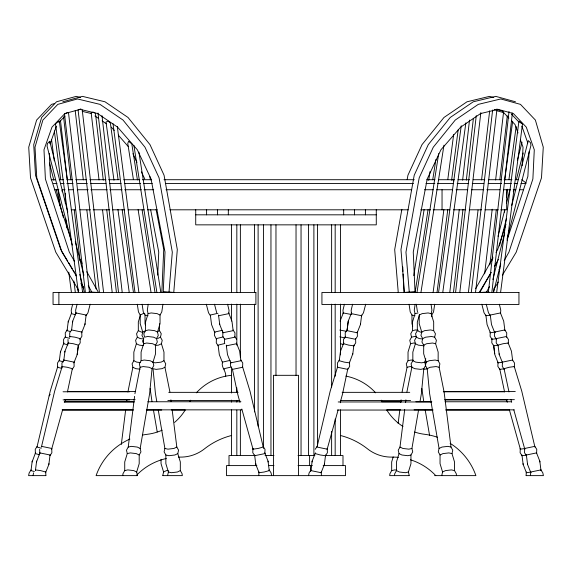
<?xml version="1.0" encoding="UTF-8"?>
<svg xmlns="http://www.w3.org/2000/svg" width="572" height="572" viewBox="0 0 572 572"><rect width="100%" height="100%" fill="white"/><g stroke="black" fill="none" stroke-linecap="round" stroke-linejoin="round"><path stroke-width="0.86" d="M137.309 304.24L138.453 311.919L140.212 315.043L140.204 323.695L142.743 332.046L141.956 335.464L143.715 338.588L142.936 342.006L143.987 343.879M142.128 304.24L143.272 311.919L145.023 315.043L145.023 323.695L145.531 325.368M169.913 391.977L164.943 367.267L165.73 363.849L163.971 360.732L163.971 352.08L161.44 343.729L162.219 340.304L160.467 337.187L161.247 333.769L159.488 330.645L159.495 323.723M161.047 459.33L161.039 463.656L163.578 472.007L162.791 475.425M158.287 410.196L164.886 448.462L164.1 451.88L165.859 455.005L165.859 463.656L168.39 472.007L167.61 475.425M162.82 475.625L182.311 475.625L182.082 473.723L180.323 470.606L180.33 461.954L177.792 453.603L178.578 450.178L176.82 447.061L172.108 409.459M409.066 304.24L410.21 311.919L411.969 315.043L411.962 323.695L412.727 326.197M456.499 475.625L456.27 473.723L454.511 470.606L454.511 461.954L451.98 453.603L452.759 450.178L451.008 447.061L444.094 391.977L439.124 367.267L439.911 363.849L438.152 360.732L438.159 352.08L435.621 343.729L436.407 340.304L434.648 337.187L435.435 333.769L433.676 330.645L433.683 321.993L431.145 313.642L428.085 312.941L422.115 313.642L419.212 315.043L419.204 323.695L421.743 332.046L420.956 335.464L422.715 338.588L421.929 342.006L423.688 345.13L423.68 353.782L426.219 362.133L425.439 365.551L427.191 368.675L429.622 393.672L439.067 448.462L438.288 451.88L440.047 455.005L440.04 463.656L442.578 472.007L441.791 475.425M157.722 275.118L158.737 252.037L150.593 209.409M168.104 292.456L163.242 291.992L165.008 252.037L151.037 178.957L137.316 149.764L117.603 127.141L97.655 113.556L80.18 109.352L64.886 113.556L51.973 127.141L43.987 149.764L45.388 178.957L69.276 252.037L74.46 261.254M522.129 165.751L523.022 147.176L520.356 139.632M529.079 151.594L527.884 176.376L507.014 240.204M222.322 330.294L214.722 332.046L214.479 335.464L216.502 339.289L216.409 338.588L223.151 336.951M216.409 338.588L216.273 342.857L218.182 345.831M230.08 360.381L222.479 362.133C220.928 367.388 226.269 370.942 225.725 376.312M228.771 313.642L228.686 312.941L231.946 321.142L233.154 330.645L223.001 332.747L219.734 324.546L218.525 315.043L218.618 315.744L228.771 313.642L229.022 310.224L227.592 304.247M232.354 368.675L232.439 369.376L242.6 367.267L242.742 362.998L240.826 360.031L240.912 360.732L230.759 362.834L227.492 354.626L226.283 345.13M258.751 475.425L258.994 472.007L259.087 472.708L264.207 472.007L269.24 470.606L269.155 469.905L271.071 472.872L271.643 475.625M263.084 446.36L263.17 447.061L258.136 448.462L253.017 449.163L252.924 448.462L252.788 452.731L254.704 455.705L264.857 453.603L265 449.335L263.084 446.36L249.993 391.126L242.514 366.566L242.6 367.267M506.513 336.486L506.599 337.187L506.742 332.918L504.826 329.944L494.666 332.046L494.53 336.315L496.439 339.289L496.353 338.588L506.513 336.486L508.422 339.453L508.286 343.729L508.201 343.021L503.074 343.729L498.04 345.13L498.126 345.831L496.21 342.857L496.353 338.588M504.197 369.376L504.111 368.675L509.144 367.267L514.271 366.566L514.357 367.267L514.5 362.998L512.583 360.031L502.423 362.133L502.287 366.402L504.197 369.376L508.98 391.92M536.529 452.902L536.615 453.603L536.758 449.335L534.841 446.36L524.681 448.462L524.545 452.731L526.454 455.705L526.369 455.005L536.529 452.902L539.789 461.103L540.998 470.606L540.912 469.905L530.752 472.007L530.509 475.425M526.09 475.425L526.333 472.007L526.426 472.708L530.694 472.122M163.242 291.992L169.012 291.992L172.308 252.166L159.059 177.806L144.981 147.204L123.023 120.056L99.993 104.369L77.492 98.963L57.793 104.369L42.886 120.056L34.999 147.204L36.772 177.806L62.041 252.166L76.312 275.904M162.934 304.24L161.79 311.919L160.031 315.043L160.038 323.695L157.5 332.046L158.287 335.464L156.528 338.588L157.314 342.006L155.555 345.13L155.555 353.782L153.024 362.133L153.804 365.551L152.052 368.675L149.621 393.672L140.169 448.462L140.955 451.88L139.196 455.005L139.203 463.656L136.665 472.007L137.452 475.425M425.797 358.794L424.781 362.133L425.561 365.551L423.802 368.675L421.378 393.672L420.027 401.501M449.785 292.456L459.287 209.359M462.626 180.187L469.512 120.077M453.474 292.456L462.984 209.359M466.323 180.18L473.401 118.304M488.331 292.456L509.037 111.497M491.841 292.456L512.362 113.142L512.011 112.848M455.569 292.456L476.276 115.615M459.795 292.456L480.845 112.605M468.404 292.456L478.056 210.053M481.581 179.93L489.668 110.825M471.285 292.456L492.635 110.038M475.504 292.456L496.989 108.93M484.634 273.859L492.199 209.23M495.617 180.016L503.603 111.84M489.832 264.943L496.274 209.931M499.806 179.758L507.285 115.866M122.744 475.625L122.973 473.723L124.732 470.606L124.725 461.954L127.263 453.603L126.483 450.178L128.235 447.061L134.599 396.346M394.501 475.625L394.73 473.723L396.489 470.606L396.482 461.954L399.02 453.603L398.234 450.178L399.992 447.061L404.711 409.459M34.356 471.542L31.002 470.606L31.088 469.905L29.172 472.872L28.6 475.625L45.889 475.625M32.103 461.954L35.471 452.902L35.385 453.603L39.582 454.769M61.84 368.439L57.643 367.267L57.729 366.566L50.25 391.126L37.159 446.36L37.073 447.061L41.27 448.226M36.522 461.954L39.89 452.902L50.05 455.005L49.957 455.705L51.873 452.731L51.737 448.462L41.577 446.36L41.491 447.061M39.661 449.335L39.804 453.603L39.89 452.902M63.528 361.897L59.331 360.732L59.416 360.031L57.5 362.998L57.643 367.267M60.432 352.08L63.799 343.021L63.714 343.729L67.911 344.895M36.629 461.103L35.414 470.606L35.507 469.905L40.626 470.606L45.667 472.007L45.574 472.708L48.842 464.507L50.05 455.005M48.842 464.507L48.949 463.656M69.598 338.352L65.401 337.187L65.487 336.486L63.578 339.453L63.714 343.729M51.737 448.462L51.644 449.163L62.598 409.888M72.222 369.376L72.308 368.675L67.274 367.267L62.148 366.566L62.062 367.267L61.919 362.998L63.835 360.031L73.995 362.133L74.131 366.402L72.222 369.376L67.432 391.92M70.442 331.581L67.088 330.645L67.174 329.944L65.258 332.918L65.401 337.187M68.19 321.993L71.557 312.941L71.471 313.642L75.668 314.807M63.835 360.031L63.749 360.732L64.958 351.229L68.218 343.021L73.345 343.729L78.378 345.13L77.17 354.626L73.902 362.834L73.995 362.133M64.85 352.08L64.958 351.229M67.989 339.453L68.132 343.729L68.218 343.021M71.593 329.944L69.677 332.918L69.82 337.187L69.906 336.486L75.032 337.187L80.066 338.588L79.973 339.289L81.889 336.315L81.753 332.046L71.593 329.944L71.507 330.645L72.716 321.142L75.976 312.941L86.136 315.043L86.043 315.744L87.959 312.77L90.161 304.232M72.608 321.993L72.716 321.142M75.976 312.941L75.89 313.642L75.64 310.224L77.07 304.247M77.17 354.626L78.378 345.13M81.753 332.046L81.66 332.747L84.928 324.546L86.136 315.043M84.928 324.546L85.035 323.695M121.321 444.437L125.711 409.459M126.698 401.594L126.92 399.842M134.928 393.722L140.111 367.267L139.332 363.849L141.091 360.732L141.084 352.08L143.622 343.729L142.836 340.304M310.946 470.606L312.155 461.103L315.415 452.902L315.329 453.603L320.363 455.005L325.482 455.705L325.575 455.005L324.367 464.507L321.099 472.708L310.946 470.606L311.032 469.905L309.116 472.872L308.544 475.625M312.047 461.954L312.155 461.103M337.587 367.267L337.444 362.998L339.36 360.031L339.275 360.732L344.308 362.133L349.428 362.834L349.521 362.133L349.656 366.402L347.747 369.376L337.587 367.267L337.673 366.566L330.194 391.126L317.017 447.061L327.17 449.163L338.123 409.888M321.099 472.708L321.192 472.007L321.435 475.425M351.794 314.579L343.314 312.941L343.229 313.642L342.978 310.224L344.408 304.247M324.367 464.507L324.474 463.656M327.17 449.163L327.263 448.462L327.398 452.731L325.482 455.705M365.687 304.232L363.485 312.77L361.568 315.744L351.415 313.642L351.501 312.941L348.241 321.142L347.118 329.944L345.202 332.918L345.345 337.187L355.498 339.289L355.591 338.588L355.727 342.857L353.818 345.831L348.691 345.13L343.658 343.729L343.743 343.021L340.483 351.229L339.275 360.732M345.345 337.187L345.431 336.486L343.515 339.453L343.658 343.729M361.568 315.744L361.661 315.043L360.453 324.546L357.185 332.747L347.032 330.645L347.118 329.944M348.241 321.142L347.032 330.645M347.833 368.675L342.406 394.523L340.268 402.209M349.428 362.834L352.802 353.782M353.818 345.831L353.904 345.13L352.695 354.626M357.185 332.747L357.278 332.046L357.414 336.315L355.498 339.289M360.453 324.546L360.56 323.695M398.141 423.452L399.892 409.459M400.772 402.466L401.101 399.842M405.584 402.466L405.913 399.842M31.002 470.606L32.211 461.103M59.331 360.732L60.539 351.229M67.088 330.645L68.297 321.142M433.111 292.456L443.901 209.524M447.797 179.529L453.653 134.534M437.015 292.456L447.819 209.409M451.608 180.251L458.158 129.894M496.66 292.456L518.926 121.228L522.515 123.774L500.579 292.456M438.56 292.456L461.254 125.761M442.764 292.456L465.858 122.837M504.64 180.316L512.691 121.15M493.564 292.456L494.165 288.045M504.497 212.155L504.74 210.389M506.542 197.154L507.621 189.218M508.944 179.508L516.151 126.562M148.205 304.247L147.311 310.224L148.098 313.642L145.56 321.993L145.567 330.645L143.808 333.769L144.594 337.187L147.655 336.486L153.618 337.187L156.528 338.588M415.143 304.247L414.257 310.224L415.043 313.642L412.505 321.993L412.512 330.645L410.753 333.769L411.533 337.187L409.781 340.304L410.56 343.729L408.029 352.08L408.029 360.732L406.27 363.849L407.057 367.267L402.087 391.977M434.691 304.24L433.547 311.919L431.788 315.043L431.788 316.774M49.471 143.043L49.743 141.291L47.469 143.443L47.061 146.067L72.315 245.095M413.785 275.675L424.131 209.459M428.685 180.323L430.065 171.493M415.122 292.456L428.056 209.681M432.732 179.744L435.9 159.488M416.995 292.456L438.688 153.589M420.949 292.456L443.958 145.202M409.209 475.425L408.422 472.007L410.961 463.656L410.953 455.005L412.712 451.88L411.926 448.462L418.525 410.196M401.866 209.338L394.694 249.578L398.248 292.456M407.164 179.594L407.943 175.225L422.022 144.623L443.979 117.467L467.009 101.787L489.51 96.375L493.793 97.547M127.906 391.977L132.876 367.267L132.089 363.849L133.848 360.732L133.841 352.08L136.379 343.729L135.593 340.304L137.351 337.187L136.565 333.769L138.324 330.645L138.317 321.993L140.347 315.315M406.899 391.977L411.869 367.267L411.089 363.849L412.841 360.732L412.841 352.08L415.379 343.729L414.593 340.304L416.352 337.187L415.565 333.769L417.324 330.645L417.317 321.993L419.598 314.478M33.019 475.625L33.591 472.872M431.145 313.642L431.924 310.224L431.038 304.247M41.577 446.36L54.669 391.126L62.148 366.566M491.863 260.496L492.742 257.042M498.026 236.307L504.854 209.531M506.399 203.482L509.924 189.661M517.41 160.296L522.036 142.156M499.463 245.953L506.492 218.404M513.298 191.706L513.735 189.983M516.373 179.651L523.18 152.96M492.835 279.515L504.718 232.926M511.754 205.319L528.256 140.612L530.53 142.757L530.938 145.388L507.114 238.817M493.436 292.456L500.714 263.906M72.651 304.247L71.221 310.224L71.471 313.642M352.595 304.247L351.165 310.224L351.415 313.642M64.736 402.209L65.451 399.649M393.193 456.942L391.67 461.954L391.677 470.606L389.918 473.723L389.689 475.625L409.18 475.625M505.97 224.245L497.726 249.449L496.003 252.517M50.164 143.822L56.378 126.226M340.054 321.142L343.314 312.941M475.704 288.617L492.978 257.893M491.041 272.486L479.815 292.456L488.996 291.992M494.494 266.345L498.384 259.431M486.529 291.992L489.553 286.608M499.056 269.705L499.921 268.168M504.239 260.489L508.987 252.037L532.882 178.957L534.284 149.764L526.29 127.141L513.377 113.556L498.083 109.352L480.609 113.556L460.66 127.141L440.948 149.764L427.227 178.957L413.263 252.037L415.022 291.992L410.167 292.456M479.193 292.456L491.155 272.551M495.302 265.658L496.217 264.128M494.137 288.924L498.276 282.032M502.416 275.139L516.223 252.166L541.498 177.806L543.271 147.204L535.378 120.056L520.477 104.369L500.779 98.963L478.278 104.369L455.24 120.056L433.283 147.204L419.204 177.806L405.963 252.166L409.259 291.992L415.022 291.992M78.292 345.831L80.202 342.857L80.066 338.588M37.159 446.36L35.242 449.335L35.385 453.603M315.186 449.335L317.102 446.36M49.128 395.874L50.179 394.437M59.431 121.965L64.965 116.145M58.265 122.136L59.309 121.15L82.633 292.456M140.212 315.043L143.114 313.642L144.823 313.442M142.743 332.046L145.653 330.645M157.314 331.696L159.488 330.645M157.557 338.588L160.467 337.187M161.44 343.729L158.53 345.13L155.119 345.531M163.971 360.732L161.061 362.133L155.098 362.834L152.803 362.305M164.943 367.267L162.033 368.675L156.07 369.376L153.01 368.675L155.441 393.672L156.785 401.501M176.82 447.061L173.917 448.462L167.946 449.163L164.886 448.462M421.743 332.046L424.646 330.645L430.616 329.944L433.676 330.645M177.792 453.603L174.889 455.005L168.919 455.705L165.859 455.005M422.715 338.588L425.618 337.187L431.588 336.486L434.648 337.187M423.688 345.13L426.598 343.729L432.561 343.021L435.621 343.729M163.578 472.007L166.481 470.606L168.189 470.406M180.323 470.606L177.42 472.007L171.45 472.708L168.39 472.007M426.219 362.133L429.129 360.732L435.092 360.031L438.152 360.732M427.191 368.675L430.101 367.267L436.064 366.566L439.124 367.267M439.067 448.462L441.977 447.061L447.947 446.36L451.008 447.061M440.047 455.005L442.95 453.603L448.92 452.902L451.98 453.603M442.578 472.007L445.481 470.606L451.451 469.905L454.511 470.606M59.309 121.15L57.565 121.958L55.484 123.917L78.436 292.456M67.296 112.605L64.507 114.093L85.385 292.456M80.917 108.93L78.071 109.924L99.435 292.456M236.529 343.729L226.369 345.831M54.097 103.668L51.523 104.369L36.622 120.056L28.729 147.204L30.502 177.806L55.777 252.166L78.786 290.454M62.791 101.787L82.49 96.375L104.991 101.787L128.021 117.467L149.978 144.623L164.057 175.225L177.306 249.578L173.752 292.456L169.012 291.992M93.265 112.033L91.155 112.605L99.035 179.937M148.098 313.642L151.158 312.941L157.128 313.642L160.031 315.043M145.567 330.645L148.627 329.944L154.597 330.645L157.5 332.046M143.622 343.729L146.682 343.021L152.645 343.729L155.555 345.13M141.091 360.732L144.151 360.031L150.114 360.732L153.024 362.133M140.111 367.267L143.179 366.566L149.142 367.267L152.052 368.675M415.043 313.642L418.103 312.941M412.512 330.645L415.572 329.944L418.125 330.244M411.533 337.187L414.593 336.486L416.302 336.686M410.56 343.729L413.62 343.021L415.329 343.229M408.029 360.732L411.089 360.031L413.649 360.331M424.781 362.133L421.721 362.834L415.751 362.133L412.841 360.732M407.057 367.267L410.117 366.566L411.826 366.766M423.802 368.675L420.742 369.376L414.779 368.675L411.869 367.267M128.235 447.061L131.295 446.36L137.266 447.061L140.169 448.462M127.263 453.603L130.323 452.902L136.293 453.603L139.196 455.005M124.732 470.606L127.792 469.905L133.762 470.606L136.665 472.007M411.926 448.462L408.866 449.163L402.902 448.462L399.992 447.061M410.953 455.005L407.893 455.705L401.923 455.005L399.02 453.603M391.677 470.606L394.737 469.905L396.439 470.105M408.422 472.007L405.362 472.708L399.392 472.007L396.489 470.606M217.939 313.292L210.339 315.043L211.547 324.546L214.815 332.747L214.722 332.046M223.001 332.747L222.908 332.046L222.773 336.315L224.689 339.289L234.842 337.187L234.985 332.918L233.069 329.944M224.839 343.493L218.096 345.13L219.305 354.626L222.572 362.834L222.479 362.133M504.912 330.645L503.703 321.142L500.443 312.941L490.283 315.043L491.491 324.546L494.759 332.747L494.666 332.046M490.225 315.158L485.957 315.744L484.041 312.77L481.838 304.232M231.76 366.917L224.167 368.675L224.253 369.376M485.864 315.043L487.072 324.546L490.34 332.747L495.459 332.046M490.34 332.747L490.247 332.046L490.111 336.315L492.027 339.289L496.296 338.703M497.983 345.245L493.707 345.831L491.798 342.857L491.934 338.588L492.027 339.289M494.723 353.782L493.622 345.13L494.83 354.626L498.098 362.834L502.366 362.248M504.054 368.79L499.778 369.376L497.869 366.402L498.005 362.133L498.098 362.834M509.402 409.888L520.356 449.163L524.624 448.577M520.356 449.163L520.263 448.462L520.127 452.731L522.043 455.705L526.312 455.119M424.596 362.534L426.297 362.333M423.866 369.276L427.277 368.876M409.259 291.992L404.518 292.456L400.965 249.578L414.214 175.225L428.292 144.623L450.25 117.467L473.28 101.787L495.781 96.375L515.479 101.787M486.314 292.399L488.881 292.22M63.056 391.784L135.135 391.577M443.321 391.784L515.272 391.57M63.056 399.871L135.135 399.656M445.102 399.864L514.385 399.656M51.165 179.715L55.627 179.715M59.181 179.715L63.542 179.715M67.024 179.715L72.258 179.715M75.747 179.715L86.315 179.715M89.883 179.715L105.934 179.715M108.616 179.715L119.319 179.715M123.752 179.715L139.732 179.715M142.392 179.715L151.494 179.715M164.007 179.715L414.25 179.715M426.762 179.715L434.934 179.715M438.381 179.715L454.468 179.715M458.036 179.715L469.633 179.715M473.201 179.715L484.791 179.715M488.359 179.715L501.487 179.715M504.104 179.715L511.947 179.715M515.479 179.715L518.153 179.715M53.461 183.476L57.021 183.476M60.589 183.476L64.15 183.476M66.824 183.476L73.059 183.476M77.513 183.476L87.301 183.476M90.855 183.476L105.984 183.476M109.538 183.476L121.114 183.476M124.675 183.476L140.698 183.476M143.372 183.476L152.274 183.476M165.63 183.476L413.492 183.476M425.961 183.476L434.863 183.476M437.53 183.476L453.56 183.476M457.121 183.476L468.69 183.476M472.243 183.476L483.812 183.476M488.259 183.476L501.615 183.476M504.289 183.476L511.411 183.476M514.085 183.476L517.646 183.476M520.999 183.476L525.918 183.476M54.354 189.747L58.809 189.747M62.369 189.747L65.044 189.747M68.604 189.747L73.059 189.747M77.249 189.747L88.188 189.747M90.855 189.747L107.157 189.747M109.788 189.747L122.065 189.747M124.675 189.747L141.384 189.747M144.015 189.747L153.689 189.747M165.994 189.747L411.711 189.747M424.467 189.747L433.254 189.747M436.643 189.747L452.681 189.747M456.07 189.747L467.796 189.747M471.357 189.747L483.812 189.747M486.815 189.747L499.835 189.747M503.339 189.747L510.524 189.747M513.191 189.747L515.865 189.747M519.362 189.747L523.459 189.747M71.171 209.81L75.483 209.81M79.894 209.81L90.476 209.81M93.122 209.81L109.788 209.81M112.384 209.81L124.717 209.81M128.2 209.81L144.173 209.81M147.533 209.81L157.2 209.81M169.991 209.81L408.244 209.81M420.706 209.81L430.616 209.81M433.168 209.81L449.935 209.81M453.453 209.81L465.715 209.81M469.226 209.81L481.581 209.81M485.049 209.81L498.276 209.81M500.829 209.81L506.678 209.81L506.678 189.747M195.724 214.822L376.276 214.822M89.268 291.992L98.455 292.456L86.794 271.721M168.733 392.349L238.109 392.349M342.149 392.349L409.745 392.349M167.846 400.429L239.89 400.429M340.369 400.429L410.632 400.429M64.786 401.766L133.977 401.766M147.783 401.766L240.919 401.766M381.638 401.766L401.151 401.766M415.851 401.766L431.817 401.766M445.123 401.766L511.654 401.766M64.157 401.959L134.234 401.959M338.195 401.959L431.338 401.959M62.126 409.852L133.09 409.852M146.389 409.852L241.813 409.852M386.958 409.852L400.264 409.852M414.078 409.852L432.704 409.852M446.01 409.852L514.314 409.852M62.384 410.045L133.347 410.045M146.654 410.045L161.733 410.045M171.707 410.045L185.013 410.045M337.308 410.045L433.111 410.045M445.752 410.045L509.616 410.045M254.561 455.562L229.007 455.562L229.007 465.594M265.065 455.562L273.974 455.562M298.026 455.562L314.879 455.562M325.418 455.562L342.993 455.562L342.993 465.594M256.885 465.594L226.498 465.594L226.498 475.625L345.502 475.625L345.502 465.594L323.159 465.594M268.397 465.594L273.974 465.594M298.026 465.594L312.434 465.594M137.423 475.625L96.096 475.625A62.298 62.298 0 0 1 129.88 439.089M434.577 475.625L475.904 475.625A62.298 62.298 0 0 0 450.143 443.329M526.111 475.625L543.4 475.625L542.828 472.872L540.912 469.905M443.979 391.598L504.497 391.77M67.389 391.598L129.565 391.784M444.873 399.685L507.164 399.864M64.722 399.678L129.565 399.871M88.538 292.163L92.807 292.456M82.268 292.163L83.977 292.278M160.217 292.299L161.833 292.456L163.735 249.449L156.084 209.431M421.936 332.246L420.227 332.046L417.324 330.645M422.665 338.989L419.255 338.588L416.352 337.187M424.252 345.831L418.282 345.13L415.379 343.729M142.936 332.246L141.234 332.046L138.324 330.645M143.665 338.989L140.254 338.588L137.351 337.187M143.543 345.631L139.282 345.13L136.379 343.729M140.161 362.534L136.751 362.133L133.848 360.732M140.04 369.176L135.779 368.675L132.876 367.267M339.782 330.058L346.575 331.345M339.804 336.837L344.887 337.888M411.969 315.043L415.029 315.744M145.023 315.043L148.084 315.744M80.545 97.412L76.219 96.375L56.521 101.787L41.613 117.467L33.727 144.623L35.5 175.225L60.775 249.578L67.675 261.061M82.239 111.354L91.391 113.556M494.151 109.538L495.559 109.924M497.018 109.567L502.116 110.968L508.88 118.082M496.918 110.754L503.71 112.62M340.683 343.729L343.2 344.43M520.913 123.066L522.515 123.774M94.952 115.98L98.513 118.404M102.073 120.835L106.349 123.745M521.728 179.715L526.118 183.004M518.926 121.228L519.919 122.151M511.461 114.2L518.84 121.965M511.339 120.671L515.029 124.553L517.989 132.933M452.681 179.715L453.868 180.966M111.34 127.141L114.236 130.466M118.297 135.121L128.149 146.432M94.695 112.655L95.517 113.849L103.282 180.159M490.368 315.744L488.459 312.77L486.257 304.232M234.756 336.486L236.672 339.453M210.432 315.744L208.515 312.77L206.313 304.232M68.59 262.591L72.272 268.718M73.195 270.249L74.575 272.551M75.497 274.081L76.412 275.611M81.939 284.799L83.777 287.859M80.909 283.562L83.676 288.159M79.022 257.893L82.046 263.27M88.281 285.843L91.742 291.992M132.904 153.711L136.987 162.391M141.434 171.857L144.773 178.957M508.201 343.021L511.461 351.229L512.669 360.732M498.04 345.13L499.249 354.626L502.509 362.834L502.423 362.133M526.369 455.005L527.577 464.507L530.845 472.708L530.752 472.007M522.043 455.705L521.95 455.005L523.158 464.507L526.426 472.708M236.443 343.021L239.704 351.229L240.912 360.732M269.24 470.606L268.032 461.103L264.772 452.902L264.857 453.603M254.704 455.705L254.612 455.005L255.82 464.507L259.087 472.708M521.886 126.226L527.806 142.986M71.8 241.885L50.379 176.376L49.278 153.368M514.271 366.566L521.75 391.126L534.927 447.061M510.96 399.649L511.675 402.209M513.82 409.888L524.774 449.163L524.681 448.462M506.549 399.649L507.264 402.209M239.918 402.209L237.78 394.523L232.439 369.376M241.827 409.037L253.017 449.163M499.349 304.247L500.779 310.224L500.529 313.642L500.443 312.941M214.5 304.232L216.702 312.77M49.743 141.291L67.803 212.119M75.297 241.491L83.884 275.182M79.78 274.374L84.391 292.456M49.464 163.041L53.861 180.294M56.285 189.79L63.32 217.396M77.241 287.266L78.564 292.456M504.568 391.92L499.692 368.675M149.771 176.376L150.436 179.851M423.73 401.501L421.879 388.502M425.232 410.196L429.579 435.421M151.973 401.501L150.121 388.502M153.475 410.196L157.221 431.939M138.903 152.066L160.832 292.456M133.905 145.402L156.878 292.456M137.43 179.958L131.803 143.922L128.586 141.291L127.77 143.443L133.419 179.594M142.099 209.838L155.005 292.456M138.102 209.574L151.051 292.456M416.309 304.24L417.453 311.919M118.068 179.565L110.382 123.116L108.244 121.15L106.02 121.958L113.964 180.259M122.151 209.552L133.44 292.456M117.932 209.416L129.236 292.456M117.317 126.598L138.889 292.456M113.041 123.709L134.985 292.456M54.333 130.938L60.646 179.479M62.026 190.076L62.255 191.842M65.701 218.318L66.96 228.028M73.845 280.981L75.34 292.456M51.551 139.675L54.304 160.868M58.094 190.011L60.167 205.906M68.776 272.143L71.421 292.456M539.789 461.103L539.896 461.954M527.47 463.656L527.577 464.507M523.051 463.656L523.158 464.507M499.142 353.782L499.249 354.626M268.032 461.103L268.139 461.954M255.713 463.656L255.82 464.507M230.759 362.834L230.666 362.133L230.53 366.402M224.689 339.289L224.596 338.588L224.46 342.857M219.627 323.695L219.734 324.546M170.899 399.842L171.121 401.594M106.699 209.338L116.431 292.456M102.56 210.06L112.205 292.456M82.225 109.938L103.596 292.456M75.218 110.703L83.312 179.858M86.844 210.003L96.082 288.91M68.504 112.727L89.539 292.456M101.988 115.651L122.215 292.456M97.991 112.999L118.526 292.456M63.571 116.824L70.778 179.801M74.231 209.96L80.016 260.525M60.453 120.242L67.26 179.722M45.667 472.007L45.91 475.425M402.774 267.002L402.967 271.393M403.081 274.024L403.896 292.456M442.042 189.747L442.042 209.81M376.276 209.631L376.276 224.853L195.724 224.853L195.724 209.631M365.408 209.631L365.408 214.822M354.547 209.631L354.547 214.822M343.679 209.631L343.679 214.822M340.49 224.853L340.49 292.549M340.49 304.089L340.49 354.905M340.49 400.336L340.49 402.752M340.49 409.838L340.49 455.562M335.171 224.853L335.171 292.549M335.171 304.132L335.171 376.283M335.171 419.04L335.171 455.562M331.624 224.853L331.624 292.549M331.624 304.132L331.624 386.972M331.624 431.51L331.624 455.562M317.439 224.853L317.439 446.653M313.892 224.853L313.892 455.562M310.646 465.594L310.646 471.45M309.609 455.562L309.609 465.594M308.573 224.853L308.573 455.562M301.044 224.853L301.044 455.562M298.541 475.625L298.541 375.318L273.459 375.318L273.459 475.625M296.031 224.853L296.031 375.318M275.969 224.853L275.969 375.318M270.956 224.853L270.956 455.562M263.427 224.853L263.427 448.441M258.108 224.853L258.108 426.169M254.561 224.853L254.561 292.549M254.561 304.132L254.561 411.919M240.376 224.853L240.376 292.549M240.376 304.132L240.376 357.579M240.376 410.131L240.376 455.562M236.829 224.853L236.829 292.549M236.829 304.132L236.829 345.109M236.829 387.866L236.829 392.321M236.829 400.336L236.829 402.116M236.829 410.131L236.829 455.562M231.51 224.853L231.51 292.549M231.51 304.089L231.51 321.056M231.51 367.303L231.51 393.021M231.51 400.1L231.51 402.116M231.51 409.838L231.51 455.562M228.321 209.631L228.321 214.822M217.453 209.631L217.453 214.822M206.592 209.631L206.592 214.822M65.322 193.236L65.322 203.703M58.887 292.456L58.887 304.49M437.508 437.28A62.298 62.298 0 0 0 424.667 434.298A51.995 51.995 0 0 1 414.614 432.032M398.412 457.357A59.088 59.088 0 0 0 391.884 457.099A38.338 38.338 0 0 1 367.539 448.863A72.63 72.63 0 0 0 340.49 435.499M410.41 459.774A59.088 59.088 0 0 1 435.778 475.625M402.995 426.49A51.995 51.995 0 0 1 386.815 410.088M345.838 376.09A54.462 54.462 0 0 1 375.654 392.835M381.288 400.185A54.462 54.462 0 0 1 382.103 401.501M142.442 435.092A62.298 62.298 0 0 1 147.333 434.298A51.995 51.995 0 0 0 162.198 430.165M136.787 475.039A59.088 59.088 0 0 1 166.323 458.508M178.478 457.099A59.088 59.088 0 0 1 180.116 457.099A38.338 38.338 0 0 0 204.461 448.863A72.63 72.63 0 0 1 231.51 435.499M185.185 410.088A51.995 51.995 0 0 1 174.546 422.415M189.897 401.501A54.462 54.462 0 0 1 190.712 400.185M196.346 392.835A54.462 54.462 0 0 1 231.51 375.318M255.898 292.456L53.053 292.456L53.053 304.49L255.898 304.49L255.898 292.456M518.947 292.456L321.929 292.456L321.929 304.49L518.947 304.49L518.947 292.456"/></g></svg>
